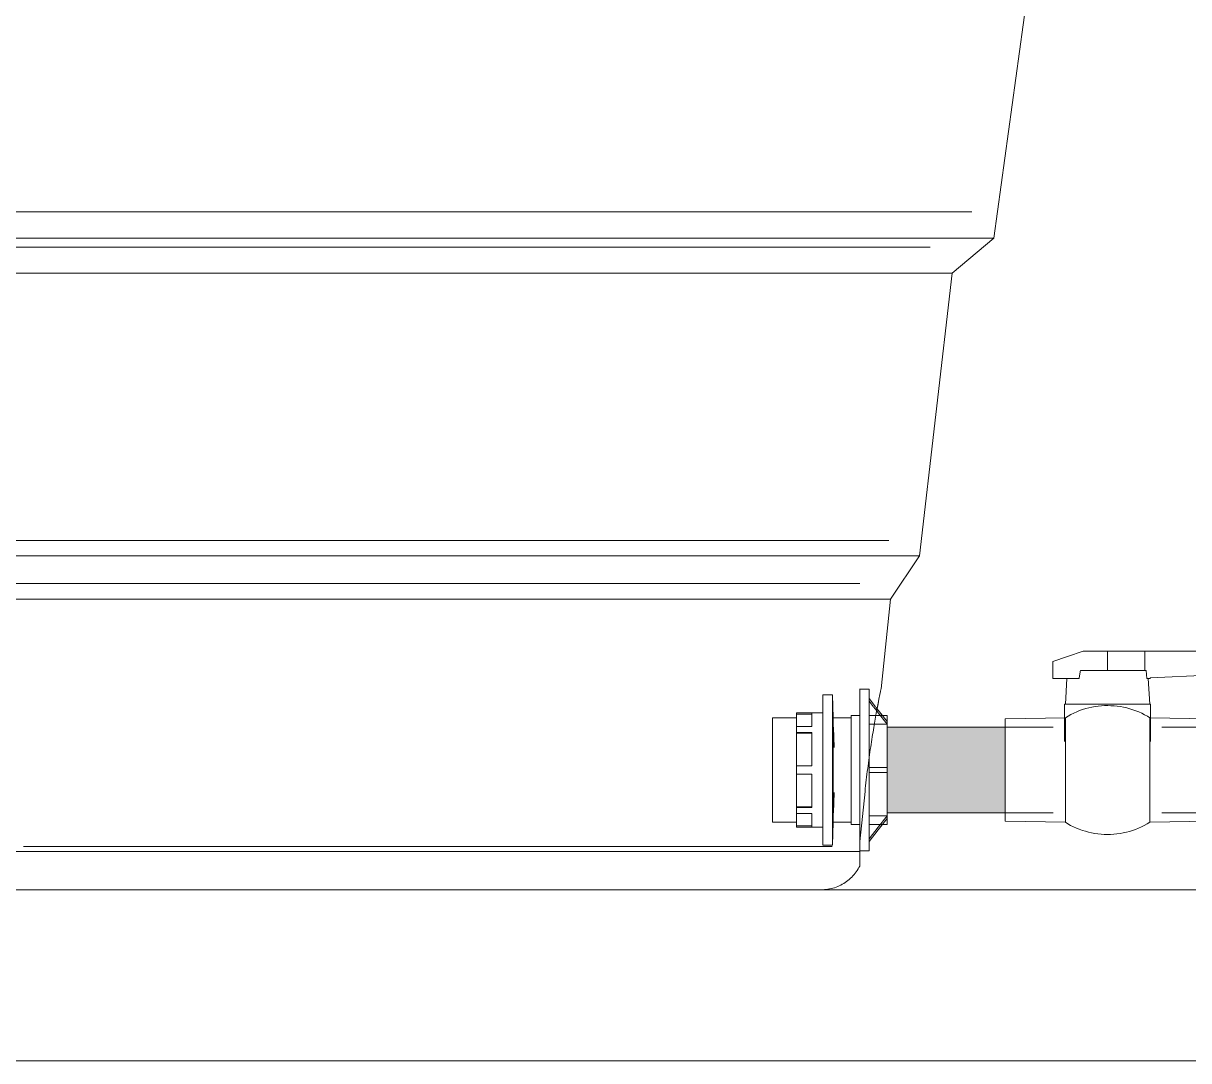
# Model space of a CAD drawing. Header units: metres. Extents: x -0.9 to 62, y -37.3 to 60.
# Drawn here: x 25.833 to 26.515, y 3.7 to 4.307 of the extents above; entities that cross this region are included whole.
import ezdxf

# ---------------------------------------------------------------- set-up
doc = ezdxf.new("R2010")
doc.units = ezdxf.units.M
for name, color, linetype, lineweight in [('A-DETL', 7, 'Continuous', 5), ('P-PIPE', 7, 'Continuous', 5), ('P-SANR-FIXT', 7, 'Continuous', 5)]:
    doc.layers.add(name, color=color, linetype=linetype, lineweight=lineweight)
doc.layers.add('A-FLOR', color=7, linetype='Continuous', lineweight=9, true_color=0x007f00)

# ---------------------------------------------------------------- blocks, each defined once
blk = doc.blocks.new('AF_Registro Esfera VS Compacto - Soldável - 50 mm-3437326-DD')
at = {"layer": 'P-PIPE'}
for p, q in [((44.8108, 3.9396), (44.79654, 3.9396)), ((44.83266, 3.9396), (44.8108, 3.9396)), ((44.8108, 3.92826), (44.8108, 3.9396)), ((44.9108, 3.9396), (44.83266, 3.9396)), ((44.83266, 3.92826), (44.83266, 3.9396)), ((44.9108, 3.93337), (44.9108, 3.9396)), ((44.7788, 3.93338), (44.7788, 3.9236)), ((44.8108, 3.92826), (44.79489, 3.92826)), ((44.83346, 3.92826), (44.8108, 3.92826)), ((44.7788, 3.9236), (44.7941, 3.9236)), ((44.78701, 3.9236), (44.7861, 3.9086)), ((44.83561, 3.9236), (44.83376, 3.9236)), ((44.83458, 3.9236), (44.83376, 3.9236)), ((44.8355, 3.9086), (44.83458, 3.9236)), ((44.83468, 3.9236), (44.83561, 3.9236)), ((44.86955, 3.92545), (44.836, 3.92382)), ((44.7856, 3.9086), (44.7856, 3.88668)), ((44.8108, 3.9086), (44.7856, 3.9086)), ((44.836, 3.9086), (44.8108, 3.9086)), ((44.836, 3.88668), (44.836, 3.9086)), ((44.7861, 3.9006), (44.7509, 3.89992)), ((44.7509, 3.89992), (44.7509, 3.84008)), ((44.7861, 3.89923), (44.7861, 3.90036)), ((44.8707, 3.89992), (44.8355, 3.9006)), ((44.8355, 3.90036), (44.8355, 3.89931)), ((44.8707, 3.84008), (44.8707, 3.89992)), ((44.7861, 3.8991), (44.7861, 3.89837)), ((44.7861, 3.89553), (44.7861, 3.89837)), ((44.7861, 3.89554), (44.7861, 3.89357)), ((44.7861, 3.8895), (44.7861, 3.89358)), ((44.8355, 3.89837), (44.8355, 3.8991)), ((44.8355, 3.89837), (44.8355, 3.89553)), ((44.8355, 3.89357), (44.8355, 3.89554)), ((44.8355, 3.89358), (44.8355, 3.8895)), ((44.7861, 3.88951), (44.7861, 3.88678)), ((44.7861, 3.88146), (44.7861, 3.88679)), ((44.8355, 3.88678), (44.8355, 3.88951)), ((44.8355, 3.88679), (44.8355, 3.88146)), ((44.7861, 3.88147), (44.7861, 3.87877)), ((44.8355, 3.87877), (44.8355, 3.88147)), ((44.7861, 3.86122), (44.7861, 3.87878)), ((44.8355, 3.87878), (44.8355, 3.86122)), ((44.7861, 3.86123), (44.7861, 3.85853)), ((44.8355, 3.85853), (44.8355, 3.86123)), ((44.7861, 3.85313), (44.7861, 3.85854)), ((44.7861, 3.85315), (44.7861, 3.85049)), ((44.8355, 3.85854), (44.8355, 3.85313)), ((44.8355, 3.85049), (44.8355, 3.85315)), ((44.7861, 3.84642), (44.7861, 3.8505)), ((44.7861, 3.84643), (44.7861, 3.84446)), ((44.8355, 3.8505), (44.8355, 3.84642)), ((44.8355, 3.84446), (44.8355, 3.84643)), ((44.7509, 3.84008), (44.7861, 3.8394)), ((44.7861, 3.84163), (44.7861, 3.84447)), ((44.7861, 3.84163), (44.7861, 3.8409)), ((44.7861, 3.8394), (44.7861, 3.84077)), ((44.8355, 3.84447), (44.8355, 3.84163)), ((44.8355, 3.8409), (44.8355, 3.84163)), ((44.8355, 3.84077), (44.8355, 3.8394)), ((44.8355, 3.8394), (44.8707, 3.84008))]:
    blk.add_line(p, q, dxfattribs=at)
at = {"layer": 'P-PIPE', "flags": 128}
for points in [[(44.79654, 3.9396), (44.78739, 3.93639), (44.7788, 3.93338)], [(44.83376, 3.9236), (44.83361, 3.92593), (44.83346, 3.92826)], [(44.86955, 3.92545), (44.89018, 3.92941), (44.9108, 3.93337)], [(44.836, 3.92382), (44.8358, 3.92371), (44.83561, 3.9236)], [(44.83561, 3.9236), (44.8358, 3.92371), (44.836, 3.92382)], [(44.7861, 3.9006), (44.7877, 3.90156), (44.78934, 3.90245), (44.79101, 3.90327), (44.79272, 3.90403), (44.79445, 3.90472), (44.79621, 3.90534), (44.798, 3.90588), (44.7998, 3.90636), (44.80162, 3.90676), (44.80346, 3.90709), (44.80531, 3.90735), (44.80717, 3.90753), (44.80903, 3.90764), (44.81089, 3.90767), (44.81276, 3.90763), (44.81462, 3.90752), (44.81648, 3.90733), (44.81833, 3.90706), (44.82016, 3.90673), (44.82198, 3.90631), (44.82378, 3.90583), (44.82557, 3.90528), (44.82732, 3.90465), (44.82906, 3.90395), (44.83076, 3.90319), (44.83243, 3.90236), (44.83406, 3.90146), (44.8355, 3.9006)], [(44.8355, 3.8394), (44.83389, 3.83844), (44.83226, 3.83755), (44.83058, 3.83673), (44.82888, 3.83597), (44.82714, 3.83528), (44.82538, 3.83466), (44.8236, 3.83412), (44.82179, 3.83364), (44.81997, 3.83324), (44.81813, 3.83291), (44.81629, 3.83265), (44.81443, 3.83247), (44.81257, 3.83236), (44.8107, 3.83233), (44.80883, 3.83237), (44.80697, 3.83248), (44.80512, 3.83267), (44.80327, 3.83294), (44.80143, 3.83327), (44.79961, 3.83369), (44.79781, 3.83417), (44.79603, 3.83472), (44.79427, 3.83535), (44.79254, 3.83605), (44.79084, 3.83681), (44.78917, 3.83764), (44.78753, 3.83854), (44.7861, 3.8394)]]:
    blk.add_lwpolyline(points, dxfattribs=at)
at = {"layer": 'P-PIPE'}
blk.add_open_spline([(44.7941, 3.9236), (44.79423, 3.92438), (44.79449, 3.92593), (44.79475, 3.92748), (44.79489, 3.92826)], degree=3, dxfattribs=at)
blk = doc.blocks.new('Caixa d_água de polietileno 1000 a 5000 Litros - Fortlev - 1000 L-3723394-DD')
at = {"layer": 'P-SANR-FIXT', "color": 8, "true_color": 0x808080}
for p, q in [((44.7443, 4.18104), (44.78168, 4.45319)), ((43.4273, 4.18104), (44.7443, 4.18104)), ((44.71988, 4.16055), (44.7443, 4.18104)), ((44.71988, 4.16055), (43.45171, 4.16055)), ((44.7008, 3.99521), (44.71988, 4.16055)), ((43.4708, 3.99521), (44.7008, 3.99521)), ((44.68379, 3.97), (44.7008, 3.99521)), ((44.68379, 3.97), (43.4878, 3.97)), ((44.67827, 3.91748), (44.68379, 3.97)), ((44.6658, 3.82225), (44.13934, 3.82225))]:
    blk.add_line(p, q, dxfattribs=at)
at = {"layer": 'P-SANR-FIXT', "color": 254, "true_color": 0xd2d2d2}
for p, q in [((44.7075, 4.19636), (43.4641, 4.19636)), ((44.7075, 4.19636), (43.4641, 4.19636)), ((44.73144, 4.19636), (44.70754, 4.19636)), ((44.73144, 4.19636), (44.70754, 4.19636)), ((44.70052, 4.17588), (44.13032, 4.17588)), ((44.70052, 4.17588), (44.13032, 4.17588)), ((44.70703, 4.17588), (44.7007, 4.17588)), ((44.70703, 4.17588), (44.7007, 4.17588)), ((44.68276, 4.00423), (43.48884, 4.00423)), ((44.68276, 4.00423), (43.48884, 4.00423)), ((43.50576, 3.97914), (44.66583, 3.97914)), ((43.50576, 3.97914), (44.66583, 3.97914)), ((44.6658, 3.85748), (44.6658, 3.91748)), ((44.6658, 3.85748), (44.6658, 3.84633)), ((44.6658, 3.8462), (44.6658, 3.82823)), ((44.6345, 3.82534), (44.17659, 3.82534)), ((44.6345, 3.82534), (44.17659, 3.82534)), ((44.64608, 3.82534), (44.63475, 3.82534)), ((44.64608, 3.82534), (44.63475, 3.82534)), ((44.64964, 3.82534), (44.6463, 3.82534)), ((44.64964, 3.82534), (44.6463, 3.82534)), ((44.6658, 3.82225), (44.66552, 3.82225))]:
    blk.add_line(p, q, dxfattribs=at)
at = {"layer": 'P-SANR-FIXT', "color": 7, "true_color": 0xf9f9f9}
for p, q in [((44.0858, 4.18104), (44.46554, 4.18104)), ((44.46554, 4.18104), (44.50116, 4.18104)), ((44.50137, 4.18104), (44.56705, 4.18104)), ((44.56705, 4.18104), (44.67042, 4.18104)), ((44.67047, 4.18104), (44.71355, 4.18104)), ((44.37752, 4.16055), (44.12907, 4.16055)), ((44.64879, 4.16055), (44.37752, 4.16055)), ((44.70494, 4.16055), (44.64893, 4.16055)), ((44.17332, 3.99521), (44.38054, 3.99521)), ((44.38054, 3.99521), (44.67589, 3.99521)), ((44.67618, 3.99521), (44.67677, 3.99521)), ((44.53773, 3.97), (44.1709, 3.97)), ((44.65901, 3.97), (44.53773, 3.97)), ((44.66373, 3.97), (44.65926, 3.97)), ((44.66524, 3.97), (44.66382, 3.97)), ((44.49766, 3.82225), (44.16304, 3.82225)), ((44.63558, 3.82225), (44.49771, 3.82225)), ((44.64478, 3.82225), (44.63575, 3.82225)), ((44.64781, 3.82225), (44.64505, 3.82225))]:
    blk.add_line(p, q, dxfattribs=at)
at = {"layer": 'P-SANR-FIXT', "color": 7, "true_color": 0xefefef}
for p, q in [((44.71355, 4.18104), (44.71988, 4.18104)), ((44.71988, 4.18104), (44.73816, 4.18104)), ((44.73816, 4.18104), (44.7443, 4.18104)), ((44.71398, 4.16055), (44.70507, 4.16055)), ((44.71988, 4.16055), (44.71398, 4.16055)), ((44.67677, 3.99521), (44.69454, 3.99521)), ((44.69454, 3.99521), (44.7008, 3.99521)), ((44.68379, 3.97), (44.66524, 3.97)), ((44.66127, 3.82225), (44.64827, 3.82225)), ((44.66552, 3.82225), (44.66127, 3.82225))]:
    blk.add_line(p, q, dxfattribs=at)
at = {"layer": 'P-SANR-FIXT', "color": 8, "true_color": 0x808080, "flags": 128}
for points in [[(44.6658, 3.82823), (44.66734, 3.84286), (44.66889, 3.85748)], [(44.6658, 3.81386), (44.66533, 3.81297), (44.66484, 3.81211), (44.6643, 3.81126), (44.66374, 3.81044), (44.66314, 3.80964), (44.66251, 3.80886), (44.66185, 3.80811), (44.66116, 3.80739), (44.66044, 3.80669), (44.65969, 3.80602), (44.65892, 3.80539), (44.65812, 3.80478), (44.6573, 3.80421), (44.65646, 3.80367), (44.6556, 3.80317), (44.65472, 3.8027), (44.65381, 3.80227), (44.6529, 3.80187), (44.65196, 3.80151), (44.65102, 3.80118), (44.65006, 3.8009), (44.64909, 3.80065), (44.64811, 3.80045), (44.64713, 3.80028), (44.64614, 3.80015), (44.64514, 3.80006), (44.64414, 3.80001), (44.64342, 3.8)], [(44.16869, 3.8), (44.19067, 3.8), (44.21249, 3.8), (44.2341, 3.8), (44.25548, 3.8), (44.27659, 3.8), (44.29739, 3.8), (44.31785, 3.8), (44.33794, 3.8), (44.35763, 3.8), (44.37688, 3.8), (44.39567, 3.8), (44.41396, 3.8), (44.43172, 3.8), (44.44894, 3.8), (44.46557, 3.8), (44.48159, 3.8), (44.49698, 3.8), (44.51171, 3.8), (44.52577, 3.8), (44.53911, 3.8), (44.55174, 3.8), (44.56361, 3.8), (44.57473, 3.8), (44.58506, 3.8), (44.59459, 3.8), (44.60331, 3.8), (44.6112, 3.8), (44.61825, 3.8), (44.62445, 3.8), (44.62978, 3.8), (44.63425, 3.8), (44.63784, 3.8), (44.64054, 3.8), (44.64236, 3.8), (44.64329, 3.8), (44.64342, 3.8)], [(44.64342, 3.8), (44.64297, 3.8), (44.64163, 3.8), (44.63941, 3.8), (44.63718, 3.8)]]:
    blk.add_lwpolyline(points, dxfattribs=at)
at = {"layer": 'P-SANR-FIXT', "color": 254, "true_color": 0xd2d2d2, "flags": 128}
blk.add_lwpolyline([(44.63718, 3.8), (44.63629, 3.8), (44.6323, 3.8), (44.62743, 3.8), (44.6217, 3.8), (44.61511, 3.8), (44.60767, 3.8), (44.5994, 3.8), (44.5903, 3.8), (44.5804, 3.8), (44.56971, 3.8), (44.55824, 3.8), (44.54602, 3.8), (44.53306, 3.8), (44.51939, 3.8), (44.50502, 3.8), (44.48998, 3.8), (44.47429, 3.8), (44.45799, 3.8), (44.44108, 3.8), (44.42361, 3.8), (44.4056, 3.8), (44.38708, 3.8), (44.36808, 3.8), (44.34862, 3.8), (44.32874, 3.8), (44.30848, 3.8), (44.28785, 3.8), (44.26691, 3.8), (44.24568, 3.8), (44.22418, 3.8), (44.20247, 3.8), (44.18057, 3.8), (44.15852, 3.8)], dxfattribs=at)
at = {"layer": 'P-SANR-FIXT', "color": 8, "true_color": 0x808080}
for points, knots in [([(44.66889, 3.85748), (44.66937, 3.86197), (44.67041, 3.87093), (44.6722, 3.88368), (44.67404, 3.89512), (44.67575, 3.9047), (44.67761, 3.91436), (44.67826, 3.91748), (44.67827, 3.91748)], [-1, -1, -1, -1, -0.857143, -0.714286, -0.571429, -0.428571, -0.285714, 0, 0, 0, 0]), ([(44.6658, 3.81386), (44.6658, 3.81384), (44.6658, 3.8139), (44.6658, 3.81415), (44.6658, 3.81445), (44.6658, 3.81477), (44.6658, 3.81514), (44.6658, 3.81566), (44.6658, 3.81646), (44.6658, 3.81757), (44.6658, 3.81932), (44.6658, 3.82098), (44.6658, 3.82225)], [-1, -1, -1, -1, -0.833333, -0.75, -0.666667, -0.583333, -0.5, -0.416667, -0.333333, -0.25, -0.166667, 0, 0, 0, 0])]:
    blk.add_open_spline(points, degree=3, knots=knots, dxfattribs=at)
at = {"layer": 'P-SANR-FIXT', "color": 254, "true_color": 0xd2d2d2}
for points, knots in [([(44.67827, 3.91748), (44.67826, 3.91748), (44.67766, 3.91457), (44.6764, 3.90807), (44.676, 3.90596)], [-1, -1, -1, -1, -0.7142857, -0.6001887, -0.6001887, -0.6001887, -0.6001887]), ([(44.6658, 3.82225), (44.6658, 3.82121), (44.6658, 3.81983), (44.6658, 3.81833), (44.6658, 3.81736), (44.6658, 3.81661), (44.6658, 3.81607), (44.6658, 3.81572), (44.6658, 3.81546), (44.6658, 3.81526), (44.6658, 3.81507), (44.6658, 3.81484), (44.6658, 3.8146), (44.6658, 3.81445), (44.6658, 3.81438)], [-1, -1, -1, -1, -0.875, -0.8125, -0.75, -0.6875, -0.625, -0.5625, -0.53125, -0.5, -0.46875, -0.4375, -0.375, -0.3117125, -0.3117125, -0.3117125, -0.3117125])]:
    blk.add_open_spline(points, degree=3, knots=knots, dxfattribs=at)
at = {"layer": 'P-SANR-FIXT', "color": 8, "true_color": 0x808080}
for points in [[(44.6658, 3.82225), (44.6658, 3.82321), (44.6658, 3.82518), (44.6658, 3.8272), (44.6658, 3.82823)], [(44.6658, 3.82264), (44.6658, 3.82251), (44.6658, 3.82238), (44.6658, 3.82225)]]:
    blk.add_open_spline(points, degree=3, dxfattribs=at)
at = {"layer": 'P-SANR-FIXT', "color": 7, "true_color": 0xefefef}
blk.add_open_spline([(44.6658, 3.82519), (44.6658, 3.82462), (44.6658, 3.82405), (44.6658, 3.82348)], degree=3, dxfattribs=at)
at = {"layer": 'P-SANR-FIXT', "color": 254, "true_color": 0xd2d2d2}
for points in [[(44.6658, 3.82348), (44.6658, 3.8232), (44.6658, 3.82292), (44.6658, 3.82264)], [(44.6658, 3.81419), (44.6658, 3.81397), (44.6658, 3.81385), (44.6658, 3.81386)]]:
    blk.add_open_spline(points, degree=3, dxfattribs=at)
blk = doc.blocks.new('Adaptador Soldavel com Anel para Caixa Dagua - Fortlev - Standard-3696449-DD')
at = {"layer": 'P-PIPE', "color": 253, "true_color": 0xa6a6a6}
for p, q in [((44.6498, 3.914), (44.6443, 3.914)), ((44.6443, 3.914), (44.6443, 3.8814)), ((44.65024, 3.9005), (44.6498, 3.914)), ((44.6498, 3.914), (44.6498, 3.91333)), ((44.6713, 3.91735), (44.6658, 3.91735)), ((44.6658, 3.91735), (44.6658, 3.87)), ((44.6713, 3.91174), (44.6713, 3.91735)), ((44.6498, 3.91332), (44.6498, 3.87)), ((44.6713, 3.91174), (44.6713, 3.91024)), ((44.67511, 3.90686), (44.6713, 3.91174)), ((44.6713, 3.87698), (44.6713, 3.91024)), ((44.6713, 3.91024), (44.67371, 3.90715)), ((44.67394, 3.90686), (44.67572, 3.90458)), ((44.6288, 3.9005), (44.6148, 3.9005)), ((44.6148, 3.9005), (44.6148, 3.87)), ((44.6443, 3.9035), (44.6288, 3.9035)), ((44.6288, 3.9035), (44.6288, 3.90341)), ((44.6288, 3.90263), (44.6288, 3.90341)), ((44.6288, 3.90341), (44.6378, 3.90341)), ((44.6288, 3.90263), (44.6288, 3.89545)), ((44.6378, 3.90263), (44.6288, 3.90263)), ((44.6378, 3.89536), (44.6378, 3.90341)), ((44.65849, 3.9005), (44.65024, 3.9005)), ((44.65024, 3.87), (44.65024, 3.9005)), ((44.6608, 3.9005), (44.6585, 3.9005)), ((44.6658, 3.90185), (44.6608, 3.90185)), ((44.6608, 3.90185), (44.6608, 3.87)), ((44.67526, 3.90185), (44.6713, 3.90185)), ((44.67586, 3.90591), (44.67531, 3.9066)), ((44.6288, 3.89536), (44.6288, 3.8919)), ((44.6378, 3.89536), (44.6288, 3.89536)), ((44.6508, 3.8832), (44.65041, 3.895)), ((44.6713, 3.8968), (44.67227, 3.8968)), ((44.67235, 3.8968), (44.67411, 3.8968)), ((44.6288, 3.89157), (44.6288, 3.8919)), ((44.6288, 3.8919), (44.6378, 3.8919)), ((44.6288, 3.89157), (44.6288, 3.87246)), ((44.6378, 3.89157), (44.6288, 3.89157)), ((44.6378, 3.87245), (44.6378, 3.8919)), ((44.6443, 3.88139), (44.6443, 3.87)), ((44.6148, 3.87), (44.6148, 3.8395)), ((44.6288, 3.87245), (44.6288, 3.87)), ((44.6378, 3.87245), (44.6288, 3.87245)), ((44.6288, 3.87), (44.6288, 3.86755)), ((44.6288, 3.86755), (44.63778, 3.86755)), ((44.6288, 3.86754), (44.6288, 3.84843)), ((44.6378, 3.8481), (44.6378, 3.86755)), ((44.6443, 3.87), (44.6443, 3.826)), ((44.6498, 3.87), (44.6498, 3.826)), ((44.65024, 3.8395), (44.65024, 3.87)), ((44.6608, 3.87), (44.6608, 3.83815)), ((44.6658, 3.87), (44.6658, 3.84633)), ((44.65041, 3.845), (44.6508, 3.8568)), ((44.6288, 3.8481), (44.6288, 3.84843)), ((44.6378, 3.84843), (44.6288, 3.84843)), ((44.6288, 3.8481), (44.6288, 3.84464)), ((44.6378, 3.8481), (44.6288, 3.8481)), ((44.6658, 3.84618), (44.6658, 3.82309)), ((44.6148, 3.8395), (44.6288, 3.8395)), ((44.6288, 3.84464), (44.6378, 3.84464)), ((44.6288, 3.84455), (44.6288, 3.83737)), ((44.6378, 3.83659), (44.6378, 3.84464)), ((44.6498, 3.826), (44.65024, 3.8395)), ((44.65024, 3.8395), (44.6608, 3.8395)), ((44.6288, 3.83659), (44.6288, 3.83737)), ((44.6378, 3.83737), (44.6288, 3.83737)), ((44.6288, 3.83659), (44.6288, 3.8365)), ((44.6378, 3.83659), (44.6288, 3.83659)), ((44.6288, 3.8365), (44.6443, 3.8365)), ((44.6608, 3.83815), (44.66558, 3.83815)), ((44.6443, 3.826), (44.64575, 3.826)), ((44.64602, 3.826), (44.6498, 3.826))]:
    blk.add_line(p, q, dxfattribs=at)
at = {"layer": 'P-PIPE', "color": 254, "true_color": 0xdfdfdf}
blk.add_line((44.6713, 3.91712), (44.6713, 3.91735), dxfattribs=at)
at = {"layer": 'P-PIPE'}
for p, q in [((44.6818, 3.90185), (44.67526, 3.90185)), ((44.6818, 3.8983), (44.6818, 3.90185)), ((44.67437, 3.8968), (44.6818, 3.8968)), ((44.6818, 3.8983), (44.6818, 3.8968)), ((44.6818, 3.8715), (44.6818, 3.8968)), ((44.6713, 3.8715), (44.6713, 3.87698)), ((44.6713, 3.8715), (44.6713, 3.87)), ((44.6713, 3.87), (44.6713, 3.8685)), ((44.6713, 3.82976), (44.6713, 3.8685)), ((44.6818, 3.8715), (44.6818, 3.87)), ((44.6818, 3.87), (44.6818, 3.8685)), ((44.6818, 3.8432), (44.6818, 3.8685)), ((44.6818, 3.8432), (44.6713, 3.8432)), ((44.6818, 3.8432), (44.6818, 3.8417)), ((44.6818, 3.83815), (44.6818, 3.8417)), ((44.6713, 3.83815), (44.6818, 3.83815)), ((44.6713, 3.82976), (44.6713, 3.82826)), ((44.6713, 3.82265), (44.6713, 3.82826)), ((44.6658, 3.82309), (44.6658, 3.82265)), ((44.6658, 3.82265), (44.6713, 3.82265))]:
    blk.add_line(p, q, dxfattribs=at)
at = {"layer": 'P-PIPE', "flags": 128}
for points in [[(44.67572, 3.90458), (44.67655, 3.90352), (44.6818, 3.8968)], [(44.6818, 3.8983), (44.67655, 3.90502), (44.67597, 3.90576)], [(44.6818, 3.8715), (44.67655, 3.8715), (44.6713, 3.8715)], [(44.6713, 3.8685), (44.67655, 3.8685), (44.6818, 3.8685)], [(44.6818, 3.8432), (44.67655, 3.83648), (44.6713, 3.82976)], [(44.6713, 3.82826), (44.67655, 3.83498), (44.6818, 3.8417)]]:
    blk.add_lwpolyline(points, dxfattribs=at)

msp = doc.modelspace()

# ---------------------------------------------------------------- hatches: boundary and pattern name
at = {"layer": 'P-PIPE', "true_color": 0x00ffff}
for points in [[(26.3568, 3.87), (26.40788, 3.87), (26.40788, 3.895), (26.33878, 3.89481), (26.33878, 3.87), (26.34403, 3.87)], [(26.3568, 3.845), (26.40788, 3.84525), (26.40788, 3.87), (26.33878, 3.87), (26.33878, 3.845)]]:
    msp.add_hatch(color=4, dxfattribs=at).paths.add_polyline_path(points)

# ---------------------------------------------------------------- linework, layer by layer
at = {"layer": 'A-DETL', "color": 9, "true_color": 0xc0c0c0}
for p, q in [((24.09278, 3.8), (27.39278, 3.8)), ((24.24278, 3.7), (27.24278, 3.7))]:
    msp.add_line(p, q, dxfattribs=at)
at = {"layer": 'A-FLOR', "color": 9, "true_color": 0xaad4aa}
for p, q in [((27.51379, 3.8), (24.04278, 3.8)), ((24.04278, 3.7), (27.51379, 3.7))]:
    msp.add_line(p, q, dxfattribs=at)
at = {"layer": 'P-PIPE'}
for p, q in [((26.43604, 3.895), (26.33878, 3.895)), ((27.06428, 3.895), (26.49952, 3.895)), ((26.33878, 3.845), (26.43604, 3.845)), ((26.49952, 3.845), (27.06428, 3.845))]:
    msp.add_line(p, q, dxfattribs=at)

# ---------------------------------------------------------------- block references
msp.add_blockref('AF_Registro Esfera VS Compacto - Soldável - 50 mm-3437326-DD', (-18.34302, 0), dxfattribs=at)
at = {"layer": 'P-PIPE', "color": 253, "true_color": 0xa6a6a6}
msp.add_blockref('Adaptador Soldavel com Anel para Caixa Dagua - Fortlev - Standard-3696449-DD', (-18.34302, 0), dxfattribs=at)
at = {"layer": 'P-SANR-FIXT', "color": 254, "true_color": 0xd2d2d2}
msp.add_blockref('Caixa d_água de polietileno 1000 a 5000 Litros - Fortlev - 1000 L-3723394-DD', (-18.34302, 0), dxfattribs=at)

doc.saveas('drawing.dxf')
